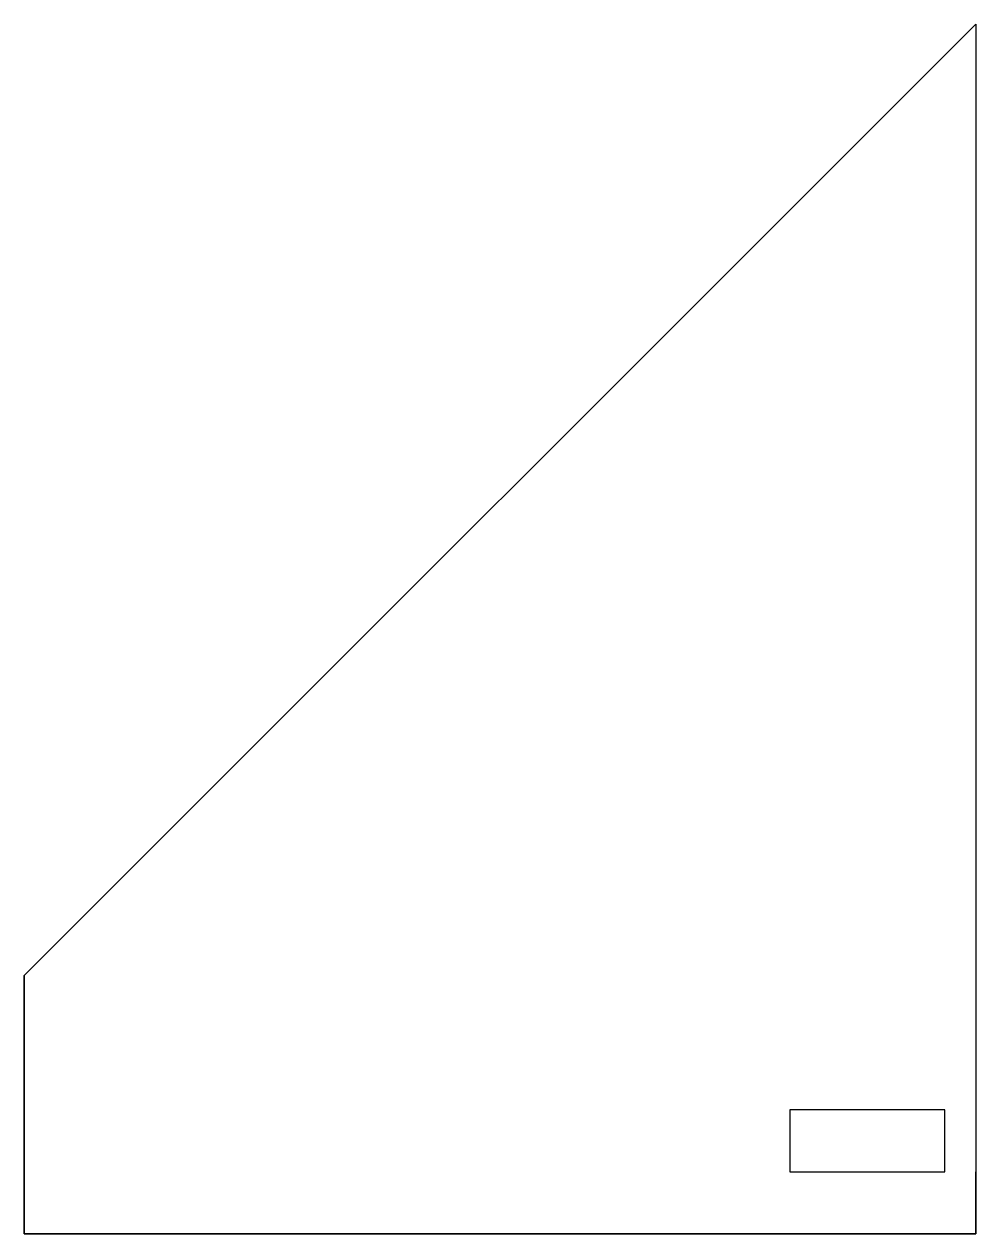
# Model space of a CAD drawing. Header units: millimetres. Extents: x -58 to 95, y -95 to 100.
import ezdxf

# ---------------------------------------------------------------- set-up
doc = ezdxf.new("R2010")
doc.units = ezdxf.units.MM
doc.layers.get('0').update_dxf_attribs({"linetype": 'CONTINUOUS'})

msp = doc.modelspace()

# ---------------------------------------------------------------- linework, layer by layer
for p, q in [((95, 100), (-58.38, -53.38)), ((-58.38, -53.38), (-58.38, -95)), ((95, -95), (95, -85)), ((-58.38, -95), (95, -95))]:
    msp.add_line(p, q)
for points in [[(-58.38, -95), (-58.38, -53.38), (95, 100), (95, -95)], [(65, -85), (90, -85), (90, -75), (65, -75)]]:
    msp.add_lwpolyline(points, close=True)

doc.saveas('drawing.dxf')
